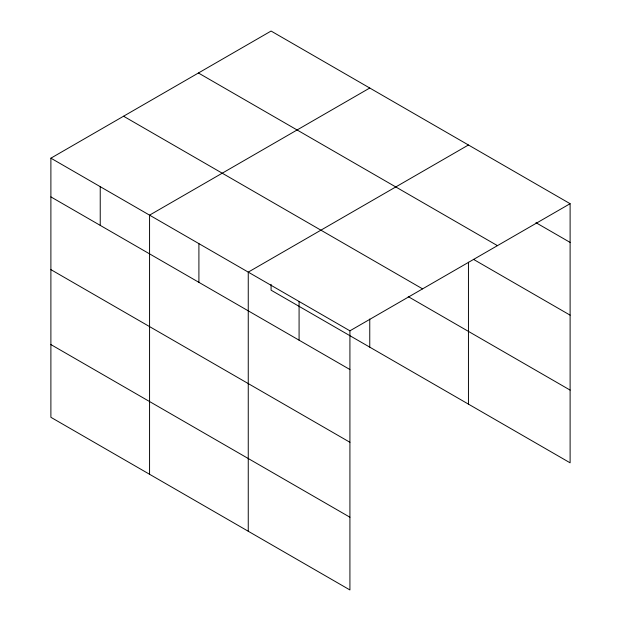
<?xml version="1.0" encoding="UTF-8"?>
<svg xmlns="http://www.w3.org/2000/svg" width="621" height="621" viewBox="0 0 621 621"><rect width="100%" height="100%" fill="white"/><g stroke="black" fill="none" stroke-linecap="round" stroke-linejoin="round"><path stroke-width="0.93" d="M349.918 442.276L349.918 330.822L50.891 158.176L50.891 417.304L349.918 589.95L349.918 442.276L50.891 269.63M271.082 284.364L271.082 290.178L570.109 462.824L570.109 203.696L271.082 31.05L50.891 158.176M369.759 88.019L149.568 215.145L149.568 474.281M468.444 144.996L248.253 272.122L248.253 531.25M349.918 330.822L570.109 203.696M535.939 222.683L570.109 242.407M198.417 72.999L497.444 245.644M473.443 259.337L570.109 315.15M123.556 116.228L422.583 288.866M408.23 296.628L570.109 390.089M50.891 196.896L349.918 369.534M50.891 344.57L349.918 517.215M468.444 262.217L468.444 404.124M369.759 319.031L369.759 347.155M299.081 301.472L299.081 340.192M198.906 243.634L198.906 282.353M100.229 186.665L100.229 225.384"/></g></svg>
